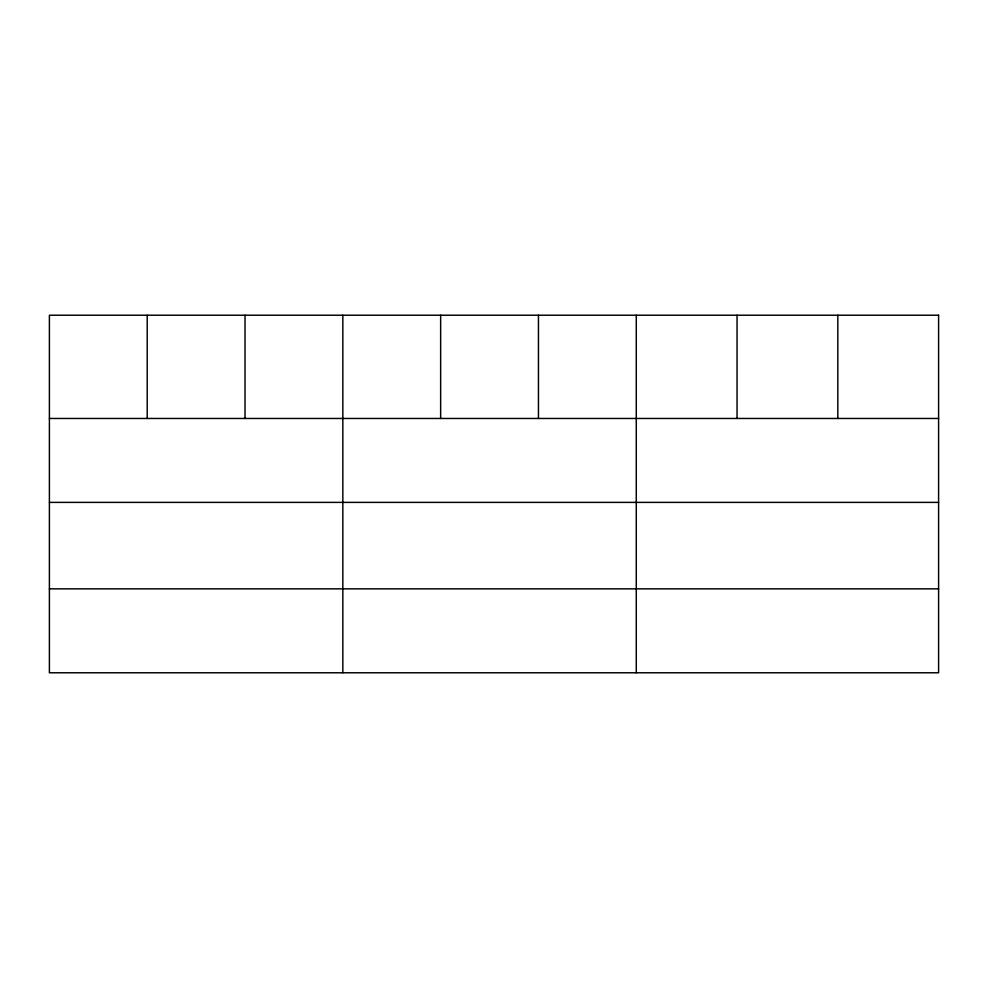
<?xml version="1.0" encoding="UTF-8"?>
<svg xmlns="http://www.w3.org/2000/svg" width="988" height="988" viewBox="0 0 988 988"><rect width="100%" height="100%" fill="white"/><g stroke="black" fill="none" stroke-linecap="round" stroke-linejoin="round"><path stroke-width="1.48" d="M49.4 418.467L938.6 418.467M49.4 502.386L938.6 502.386M49.4 588.86L938.6 588.86M837.824 315.221L837.824 418.467M737.048 315.221L737.048 418.467M636.272 315.221L636.272 672.779M538.46 315.221L538.46 418.467M440.648 315.221L440.648 418.467M342.836 315.221L342.836 672.779M245.024 315.221L245.024 418.467M147.212 315.221L147.212 418.467M938.6 315.221L49.4 315.221L49.4 672.779L938.6 672.779L938.6 315.221"/></g></svg>
